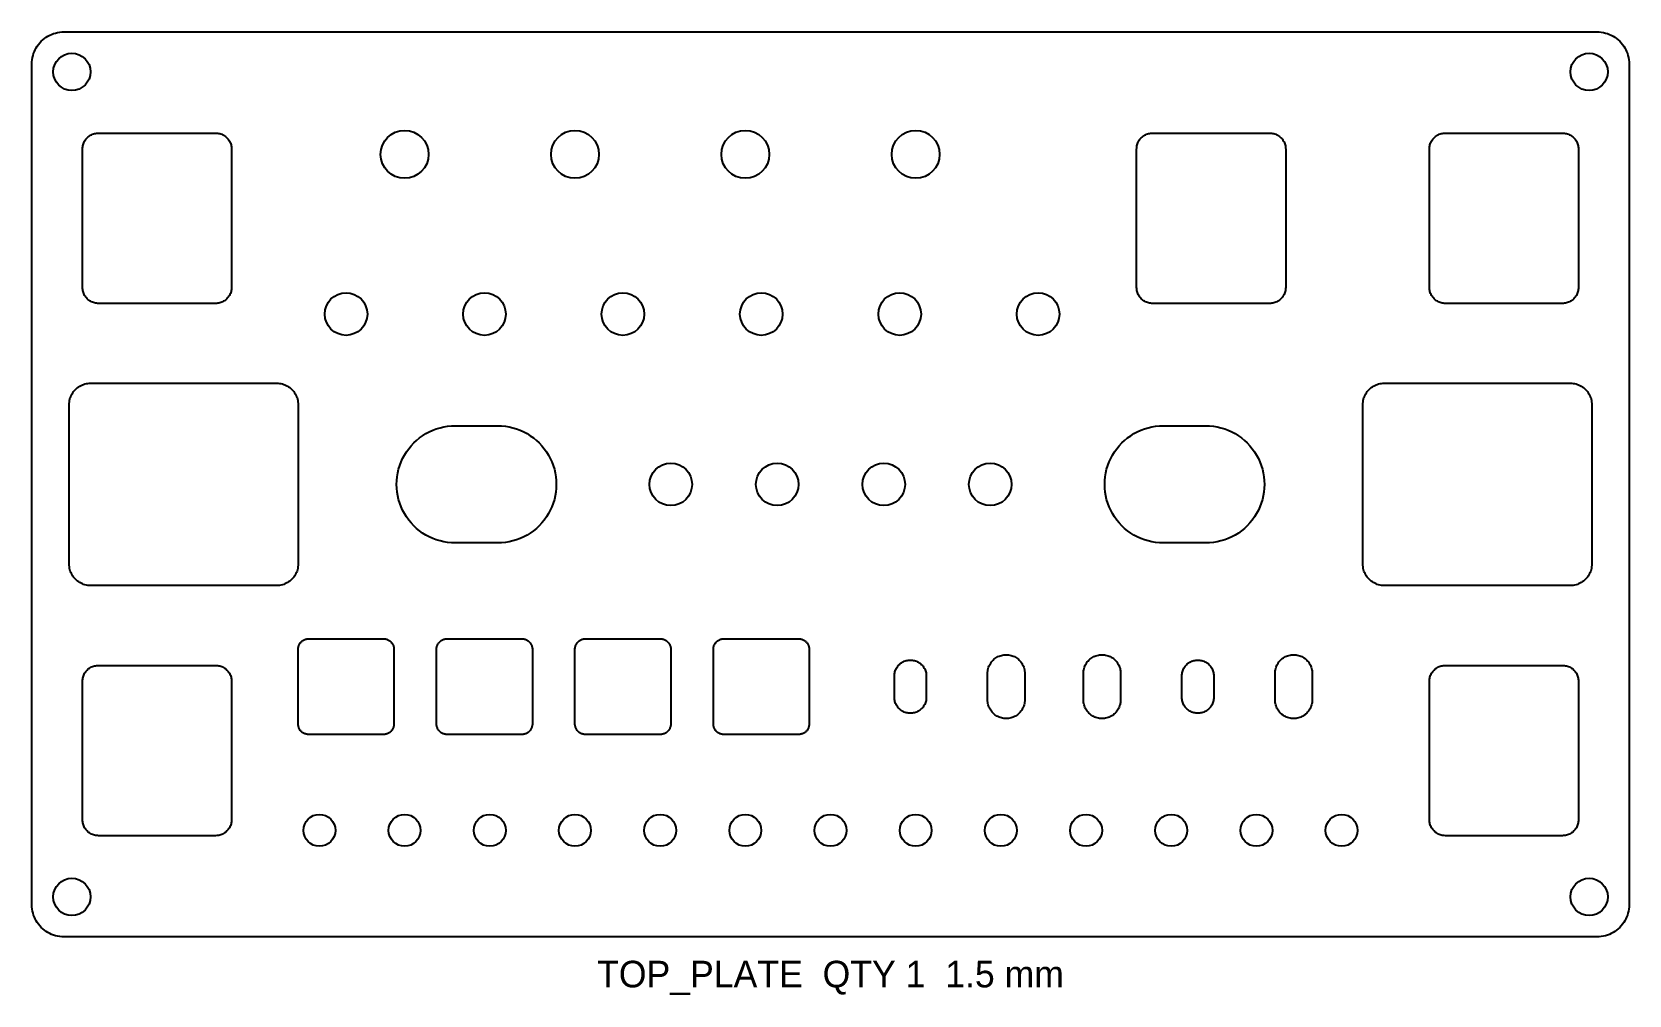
# Model space of a CAD drawing. Header units: millimetres. Extents: x -150 to 150, y -11 to 170.
import ezdxf
from ezdxf.enums import TextEntityAlignment as Align

# ---------------------------------------------------------------- set-up
doc = ezdxf.new("R2010")
doc.units = ezdxf.units.MM
doc.layers.add('CUT', color=7, linetype='Continuous')
doc.layers.add('LABEL', color=3, linetype='Continuous')

msp = doc.modelspace()

# ---------------------------------------------------------------- linework, layer by layer
at = {"layer": 'CUT'}
for points in [[(150, 6), (149.99, 5.61), (149.95, 5.22), (149.88, 4.83), (149.8, 4.45), (149.68, 4.07), (149.54, 3.7), (149.38, 3.35), (149.2, 3), (148.99, 2.67), (148.76, 2.35), (148.51, 2.04), (148.24, 1.76), (147.96, 1.49), (147.65, 1.24), (147.33, 1.01), (147, 0.8), (146.65, 0.62), (146.3, 0.46), (145.93, 0.32), (145.55, 0.2), (145.17, 0.12), (144.78, 0.05), (144.39, 0.01), (144, 0), (-144, 0), (-144.39, 0.01), (-144.78, 0.05), (-145.17, 0.12), (-145.55, 0.2), (-145.93, 0.32), (-146.3, 0.46), (-146.65, 0.62), (-147, 0.8), (-147.33, 1.01), (-147.65, 1.24), (-147.96, 1.49), (-148.24, 1.76), (-148.51, 2.04), (-148.76, 2.35), (-148.99, 2.67), (-149.2, 3), (-149.38, 3.35), (-149.54, 3.7), (-149.68, 4.07), (-149.8, 4.45), (-149.88, 4.83), (-149.95, 5.22), (-149.99, 5.61), (-150, 6), (-150, 164), (-149.99, 164.39), (-149.95, 164.78), (-149.88, 165.17), (-149.8, 165.55), (-149.68, 165.93), (-149.54, 166.3), (-149.38, 166.65), (-149.2, 167), (-148.99, 167.33), (-148.76, 167.65), (-148.51, 167.96), (-148.24, 168.24), (-147.96, 168.51), (-147.65, 168.76), (-147.33, 168.99), (-147, 169.2), (-146.65, 169.38), (-146.3, 169.54), (-145.93, 169.68), (-145.55, 169.8), (-145.17, 169.88), (-144.78, 169.95), (-144.39, 169.99), (-144, 170), (144, 170), (144.39, 169.99), (144.78, 169.95), (145.17, 169.88), (145.55, 169.8), (145.93, 169.68), (146.3, 169.54), (146.65, 169.38), (147, 169.2), (147.33, 168.99), (147.65, 168.76), (147.96, 168.51), (148.24, 168.24), (148.51, 167.96), (148.76, 167.65), (148.99, 167.33), (149.2, 167), (149.38, 166.65), (149.54, 166.3), (149.68, 165.93), (149.8, 165.55), (149.88, 165.17), (149.95, 164.78), (149.99, 164.39), (150, 164)], [(-112.5, 122), (-112.51, 121.8), (-112.53, 121.61), (-112.56, 121.41), (-112.6, 121.22), (-112.66, 121.04), (-112.73, 120.85), (-112.81, 120.67), (-112.9, 120.5), (-113.01, 120.33), (-113.12, 120.17), (-113.24, 120.02), (-113.38, 119.88), (-113.52, 119.74), (-113.67, 119.62), (-113.83, 119.51), (-114, 119.4), (-114.17, 119.31), (-114.35, 119.23), (-114.54, 119.16), (-114.72, 119.1), (-114.91, 119.06), (-115.11, 119.03), (-115.3, 119.01), (-115.5, 119), (-137.5, 119), (-137.7, 119.01), (-137.89, 119.03), (-138.09, 119.06), (-138.28, 119.1), (-138.46, 119.16), (-138.65, 119.23), (-138.83, 119.31), (-139, 119.4), (-139.17, 119.51), (-139.33, 119.62), (-139.48, 119.74), (-139.62, 119.88), (-139.76, 120.02), (-139.88, 120.17), (-139.99, 120.33), (-140.1, 120.5), (-140.19, 120.67), (-140.27, 120.85), (-140.34, 121.04), (-140.4, 121.22), (-140.44, 121.41), (-140.47, 121.61), (-140.49, 121.8), (-140.5, 122), (-140.5, 148), (-140.49, 148.2), (-140.47, 148.39), (-140.44, 148.59), (-140.4, 148.78), (-140.34, 148.96), (-140.27, 149.15), (-140.19, 149.33), (-140.1, 149.5), (-139.99, 149.67), (-139.88, 149.83), (-139.76, 149.98), (-139.62, 150.12), (-139.48, 150.26), (-139.33, 150.38), (-139.17, 150.49), (-139, 150.6), (-138.83, 150.69), (-138.65, 150.77), (-138.46, 150.84), (-138.28, 150.9), (-138.09, 150.94), (-137.89, 150.97), (-137.7, 150.99), (-137.5, 151), (-115.5, 151), (-115.3, 150.99), (-115.11, 150.97), (-114.91, 150.94), (-114.72, 150.9), (-114.54, 150.84), (-114.35, 150.77), (-114.17, 150.69), (-114, 150.6), (-113.83, 150.49), (-113.67, 150.38), (-113.52, 150.26), (-113.38, 150.12), (-113.24, 149.98), (-113.12, 149.83), (-113.01, 149.67), (-112.9, 149.5), (-112.81, 149.33), (-112.73, 149.15), (-112.66, 148.96), (-112.6, 148.78), (-112.56, 148.59), (-112.53, 148.39), (-112.51, 148.2), (-112.5, 148)], [(85.5, 122), (85.49, 121.8), (85.47, 121.61), (85.44, 121.41), (85.4, 121.22), (85.34, 121.04), (85.27, 120.85), (85.19, 120.67), (85.1, 120.5), (84.99, 120.33), (84.88, 120.17), (84.76, 120.02), (84.62, 119.88), (84.48, 119.74), (84.33, 119.62), (84.17, 119.51), (84, 119.4), (83.83, 119.31), (83.65, 119.23), (83.46, 119.16), (83.28, 119.1), (83.09, 119.06), (82.89, 119.03), (82.7, 119.01), (82.5, 119), (60.5, 119), (60.3, 119.01), (60.11, 119.03), (59.91, 119.06), (59.72, 119.1), (59.54, 119.16), (59.35, 119.23), (59.17, 119.31), (59, 119.4), (58.83, 119.51), (58.67, 119.62), (58.52, 119.74), (58.38, 119.88), (58.24, 120.02), (58.12, 120.17), (58.01, 120.33), (57.9, 120.5), (57.81, 120.67), (57.73, 120.85), (57.66, 121.04), (57.6, 121.22), (57.56, 121.41), (57.53, 121.61), (57.51, 121.8), (57.5, 122), (57.5, 148), (57.51, 148.2), (57.53, 148.39), (57.56, 148.59), (57.6, 148.78), (57.66, 148.96), (57.73, 149.15), (57.81, 149.33), (57.9, 149.5), (58.01, 149.67), (58.12, 149.83), (58.24, 149.98), (58.38, 150.12), (58.52, 150.26), (58.67, 150.38), (58.83, 150.49), (59, 150.6), (59.17, 150.69), (59.35, 150.77), (59.54, 150.84), (59.72, 150.9), (59.91, 150.94), (60.11, 150.97), (60.3, 150.99), (60.5, 151), (82.5, 151), (82.7, 150.99), (82.89, 150.97), (83.09, 150.94), (83.28, 150.9), (83.46, 150.84), (83.65, 150.77), (83.83, 150.69), (84, 150.6), (84.17, 150.49), (84.33, 150.38), (84.48, 150.26), (84.62, 150.12), (84.76, 149.98), (84.88, 149.83), (84.99, 149.67), (85.1, 149.5), (85.19, 149.33), (85.27, 149.15), (85.34, 148.96), (85.4, 148.78), (85.44, 148.59), (85.47, 148.39), (85.49, 148.2), (85.5, 148)], [(140.5, 122), (140.49, 121.8), (140.47, 121.61), (140.44, 121.41), (140.4, 121.22), (140.34, 121.04), (140.27, 120.85), (140.19, 120.67), (140.1, 120.5), (139.99, 120.33), (139.88, 120.17), (139.76, 120.02), (139.62, 119.88), (139.48, 119.74), (139.33, 119.62), (139.17, 119.51), (139, 119.4), (138.83, 119.31), (138.65, 119.23), (138.46, 119.16), (138.28, 119.1), (138.09, 119.06), (137.89, 119.03), (137.7, 119.01), (137.5, 119), (115.5, 119), (115.3, 119.01), (115.11, 119.03), (114.91, 119.06), (114.72, 119.1), (114.54, 119.16), (114.35, 119.23), (114.17, 119.31), (114, 119.4), (113.83, 119.51), (113.67, 119.62), (113.52, 119.74), (113.38, 119.88), (113.24, 120.02), (113.12, 120.17), (113.01, 120.33), (112.9, 120.5), (112.81, 120.67), (112.73, 120.85), (112.66, 121.04), (112.6, 121.22), (112.56, 121.41), (112.53, 121.61), (112.51, 121.8), (112.5, 122), (112.5, 148), (112.51, 148.2), (112.53, 148.39), (112.56, 148.59), (112.6, 148.78), (112.66, 148.96), (112.73, 149.15), (112.81, 149.33), (112.9, 149.5), (113.01, 149.67), (113.12, 149.83), (113.24, 149.98), (113.38, 150.12), (113.52, 150.26), (113.67, 150.38), (113.83, 150.49), (114, 150.6), (114.17, 150.69), (114.35, 150.77), (114.54, 150.84), (114.72, 150.9), (114.91, 150.94), (115.11, 150.97), (115.3, 150.99), (115.5, 151), (137.5, 151), (137.7, 150.99), (137.89, 150.97), (138.09, 150.94), (138.28, 150.9), (138.46, 150.84), (138.65, 150.77), (138.83, 150.69), (139, 150.6), (139.17, 150.49), (139.33, 150.38), (139.48, 150.26), (139.62, 150.12), (139.76, 149.98), (139.88, 149.83), (139.99, 149.67), (140.1, 149.5), (140.19, 149.33), (140.27, 149.15), (140.34, 148.96), (140.4, 148.78), (140.44, 148.59), (140.47, 148.39), (140.49, 148.2), (140.5, 148)], [(-100, 70), (-100.01, 69.74), (-100.03, 69.48), (-100.08, 69.22), (-100.14, 68.96), (-100.21, 68.71), (-100.3, 68.47), (-100.41, 68.23), (-100.54, 68), (-100.67, 67.78), (-100.83, 67.56), (-100.99, 67.36), (-101.17, 67.17), (-101.36, 66.99), (-101.56, 66.83), (-101.78, 66.67), (-102, 66.54), (-102.23, 66.41), (-102.47, 66.3), (-102.71, 66.21), (-102.96, 66.14), (-103.22, 66.08), (-103.48, 66.03), (-103.74, 66.01), (-104, 66), (-139, 66), (-139.26, 66.01), (-139.52, 66.03), (-139.78, 66.08), (-140.04, 66.14), (-140.29, 66.21), (-140.53, 66.3), (-140.77, 66.41), (-141, 66.54), (-141.22, 66.67), (-141.44, 66.83), (-141.64, 66.99), (-141.83, 67.17), (-142.01, 67.36), (-142.17, 67.56), (-142.33, 67.78), (-142.46, 68), (-142.59, 68.23), (-142.7, 68.47), (-142.79, 68.71), (-142.86, 68.96), (-142.92, 69.22), (-142.97, 69.48), (-142.99, 69.74), (-143, 70), (-143, 100), (-142.99, 100.26), (-142.97, 100.52), (-142.92, 100.78), (-142.86, 101.04), (-142.79, 101.29), (-142.7, 101.53), (-142.59, 101.77), (-142.46, 102), (-142.33, 102.22), (-142.17, 102.44), (-142.01, 102.64), (-141.83, 102.83), (-141.64, 103.01), (-141.44, 103.17), (-141.22, 103.33), (-141, 103.46), (-140.77, 103.59), (-140.53, 103.7), (-140.29, 103.79), (-140.04, 103.86), (-139.78, 103.92), (-139.52, 103.97), (-139.26, 103.99), (-139, 104), (-104, 104), (-103.74, 103.99), (-103.48, 103.97), (-103.22, 103.92), (-102.96, 103.86), (-102.71, 103.79), (-102.47, 103.7), (-102.23, 103.59), (-102, 103.46), (-101.78, 103.33), (-101.56, 103.17), (-101.36, 103.01), (-101.17, 102.83), (-100.99, 102.64), (-100.83, 102.44), (-100.67, 102.22), (-100.54, 102), (-100.41, 101.77), (-100.3, 101.53), (-100.21, 101.29), (-100.14, 101.04), (-100.08, 100.78), (-100.03, 100.52), (-100.01, 100.26), (-100, 100)], [(143, 70), (142.99, 69.74), (142.97, 69.48), (142.92, 69.22), (142.86, 68.96), (142.79, 68.71), (142.7, 68.47), (142.59, 68.23), (142.46, 68), (142.33, 67.78), (142.17, 67.56), (142.01, 67.36), (141.83, 67.17), (141.64, 66.99), (141.44, 66.83), (141.22, 66.67), (141, 66.54), (140.77, 66.41), (140.53, 66.3), (140.29, 66.21), (140.04, 66.14), (139.78, 66.08), (139.52, 66.03), (139.26, 66.01), (139, 66), (104, 66), (103.74, 66.01), (103.48, 66.03), (103.22, 66.08), (102.96, 66.14), (102.71, 66.21), (102.47, 66.3), (102.23, 66.41), (102, 66.54), (101.78, 66.67), (101.56, 66.83), (101.36, 66.99), (101.17, 67.17), (100.99, 67.36), (100.83, 67.56), (100.67, 67.78), (100.54, 68), (100.41, 68.23), (100.3, 68.47), (100.21, 68.71), (100.14, 68.96), (100.08, 69.22), (100.03, 69.48), (100.01, 69.74), (100, 70), (100, 100), (100.01, 100.26), (100.03, 100.52), (100.08, 100.78), (100.14, 101.04), (100.21, 101.29), (100.3, 101.53), (100.41, 101.77), (100.54, 102), (100.67, 102.22), (100.83, 102.44), (100.99, 102.64), (101.17, 102.83), (101.36, 103.01), (101.56, 103.17), (101.78, 103.33), (102, 103.46), (102.23, 103.59), (102.47, 103.7), (102.71, 103.79), (102.96, 103.86), (103.22, 103.92), (103.48, 103.97), (103.74, 103.99), (104, 104), (139, 104), (139.26, 103.99), (139.52, 103.97), (139.78, 103.92), (140.04, 103.86), (140.29, 103.79), (140.53, 103.7), (140.77, 103.59), (141, 103.46), (141.22, 103.33), (141.44, 103.17), (141.64, 103.01), (141.83, 102.83), (142.01, 102.64), (142.17, 102.44), (142.33, 102.22), (142.46, 102), (142.59, 101.77), (142.7, 101.53), (142.79, 101.29), (142.86, 101.04), (142.92, 100.78), (142.97, 100.52), (142.99, 100.26), (143, 100)], [(-62.5, 96), (-61.78, 95.98), (-61.06, 95.91), (-60.35, 95.79), (-59.65, 95.63), (-58.96, 95.42), (-58.29, 95.16), (-57.63, 94.87), (-57, 94.53), (-56.39, 94.15), (-55.8, 93.73), (-55.25, 93.27), (-54.72, 92.78), (-54.23, 92.25), (-53.77, 91.7), (-53.35, 91.11), (-52.97, 90.5), (-52.63, 89.87), (-52.34, 89.21), (-52.08, 88.54), (-51.87, 87.85), (-51.71, 87.15), (-51.59, 86.44), (-51.52, 85.72), (-51.5, 85), (-51.52, 84.28), (-51.59, 83.56), (-51.71, 82.85), (-51.87, 82.15), (-52.08, 81.46), (-52.34, 80.79), (-52.63, 80.13), (-52.97, 79.5), (-53.35, 78.89), (-53.77, 78.3), (-54.23, 77.75), (-54.72, 77.22), (-55.25, 76.73), (-55.8, 76.27), (-56.39, 75.85), (-57, 75.47), (-57.63, 75.13), (-58.29, 74.84), (-58.96, 74.58), (-59.65, 74.37), (-60.35, 74.21), (-61.06, 74.09), (-61.78, 74.02), (-62.5, 74), (-70.5, 74), (-71.22, 74.02), (-71.94, 74.09), (-72.65, 74.21), (-73.35, 74.37), (-74.04, 74.58), (-74.71, 74.84), (-75.37, 75.13), (-76, 75.47), (-76.61, 75.85), (-77.2, 76.27), (-77.75, 76.73), (-78.28, 77.22), (-78.77, 77.75), (-79.23, 78.3), (-79.65, 78.89), (-80.03, 79.5), (-80.37, 80.13), (-80.66, 80.79), (-80.92, 81.46), (-81.13, 82.15), (-81.29, 82.85), (-81.41, 83.56), (-81.48, 84.28), (-81.5, 85), (-81.48, 85.72), (-81.41, 86.44), (-81.29, 87.15), (-81.13, 87.85), (-80.92, 88.54), (-80.66, 89.21), (-80.37, 89.87), (-80.03, 90.5), (-79.65, 91.11), (-79.23, 91.7), (-78.77, 92.25), (-78.28, 92.78), (-77.75, 93.27), (-77.2, 93.73), (-76.61, 94.15), (-76, 94.53), (-75.37, 94.87), (-74.71, 95.16), (-74.04, 95.42), (-73.35, 95.63), (-72.65, 95.79), (-71.94, 95.91), (-71.22, 95.98), (-70.5, 96)], [(70.5, 96), (71.22, 95.98), (71.94, 95.91), (72.65, 95.79), (73.35, 95.63), (74.04, 95.42), (74.71, 95.16), (75.37, 94.87), (76, 94.53), (76.61, 94.15), (77.2, 93.73), (77.75, 93.27), (78.28, 92.78), (78.77, 92.25), (79.23, 91.7), (79.65, 91.11), (80.03, 90.5), (80.37, 89.87), (80.66, 89.21), (80.92, 88.54), (81.13, 87.85), (81.29, 87.15), (81.41, 86.44), (81.48, 85.72), (81.5, 85), (81.48, 84.28), (81.41, 83.56), (81.29, 82.85), (81.13, 82.15), (80.92, 81.46), (80.66, 80.79), (80.37, 80.13), (80.03, 79.5), (79.65, 78.89), (79.23, 78.3), (78.77, 77.75), (78.28, 77.22), (77.75, 76.73), (77.2, 76.27), (76.61, 75.85), (76, 75.47), (75.37, 75.13), (74.71, 74.84), (74.04, 74.58), (73.35, 74.37), (72.65, 74.21), (71.94, 74.09), (71.22, 74.02), (70.5, 74), (62.5, 74), (61.78, 74.02), (61.06, 74.09), (60.35, 74.21), (59.65, 74.37), (58.96, 74.58), (58.29, 74.84), (57.63, 75.13), (57, 75.47), (56.39, 75.85), (55.8, 76.27), (55.25, 76.73), (54.72, 77.22), (54.23, 77.75), (53.77, 78.3), (53.35, 78.89), (52.97, 79.5), (52.63, 80.13), (52.34, 80.79), (52.08, 81.46), (51.87, 82.15), (51.71, 82.85), (51.59, 83.56), (51.52, 84.28), (51.5, 85), (51.52, 85.72), (51.59, 86.44), (51.71, 87.15), (51.87, 87.85), (52.08, 88.54), (52.34, 89.21), (52.63, 89.87), (52.97, 90.5), (53.35, 91.11), (53.77, 91.7), (54.23, 92.25), (54.72, 92.78), (55.25, 93.27), (55.8, 93.73), (56.39, 94.15), (57, 94.53), (57.63, 94.87), (58.29, 95.16), (58.96, 95.42), (59.65, 95.63), (60.35, 95.79), (61.06, 95.91), (61.78, 95.98), (62.5, 96)], [(-82, 40), (-82, 39.87), (-82.02, 39.74), (-82.04, 39.61), (-82.07, 39.48), (-82.11, 39.36), (-82.15, 39.23), (-82.21, 39.12), (-82.27, 39), (-82.34, 38.89), (-82.41, 38.78), (-82.5, 38.68), (-82.59, 38.59), (-82.68, 38.5), (-82.78, 38.41), (-82.89, 38.34), (-83, 38.27), (-83.12, 38.21), (-83.23, 38.15), (-83.36, 38.11), (-83.48, 38.07), (-83.61, 38.04), (-83.74, 38.02), (-83.87, 38), (-84, 38), (-98, 38), (-98.13, 38), (-98.26, 38.02), (-98.39, 38.04), (-98.52, 38.07), (-98.64, 38.11), (-98.77, 38.15), (-98.88, 38.21), (-99, 38.27), (-99.11, 38.34), (-99.22, 38.41), (-99.32, 38.5), (-99.41, 38.59), (-99.5, 38.68), (-99.59, 38.78), (-99.66, 38.89), (-99.73, 39), (-99.79, 39.12), (-99.85, 39.23), (-99.89, 39.36), (-99.93, 39.48), (-99.96, 39.61), (-99.98, 39.74), (-100, 39.87), (-100, 40), (-100, 54), (-100, 54.13), (-99.98, 54.26), (-99.96, 54.39), (-99.93, 54.52), (-99.89, 54.64), (-99.85, 54.77), (-99.79, 54.88), (-99.73, 55), (-99.66, 55.11), (-99.59, 55.22), (-99.5, 55.32), (-99.41, 55.41), (-99.32, 55.5), (-99.22, 55.59), (-99.11, 55.66), (-99, 55.73), (-98.88, 55.79), (-98.77, 55.85), (-98.64, 55.89), (-98.52, 55.93), (-98.39, 55.96), (-98.26, 55.98), (-98.13, 56), (-98, 56), (-84, 56), (-83.87, 56), (-83.74, 55.98), (-83.61, 55.96), (-83.48, 55.93), (-83.36, 55.89), (-83.23, 55.85), (-83.12, 55.79), (-83, 55.73), (-82.89, 55.66), (-82.78, 55.59), (-82.68, 55.5), (-82.59, 55.41), (-82.5, 55.32), (-82.41, 55.22), (-82.34, 55.11), (-82.27, 55), (-82.21, 54.88), (-82.15, 54.77), (-82.11, 54.64), (-82.07, 54.52), (-82.04, 54.39), (-82.02, 54.26), (-82, 54.13), (-82, 54)], [(-56, 40), (-56, 39.87), (-56.02, 39.74), (-56.04, 39.61), (-56.07, 39.48), (-56.11, 39.36), (-56.15, 39.23), (-56.21, 39.12), (-56.27, 39), (-56.34, 38.89), (-56.41, 38.78), (-56.5, 38.68), (-56.59, 38.59), (-56.68, 38.5), (-56.78, 38.41), (-56.89, 38.34), (-57, 38.27), (-57.12, 38.21), (-57.23, 38.15), (-57.36, 38.11), (-57.48, 38.07), (-57.61, 38.04), (-57.74, 38.02), (-57.87, 38), (-58, 38), (-72, 38), (-72.13, 38), (-72.26, 38.02), (-72.39, 38.04), (-72.52, 38.07), (-72.64, 38.11), (-72.77, 38.15), (-72.88, 38.21), (-73, 38.27), (-73.11, 38.34), (-73.22, 38.41), (-73.32, 38.5), (-73.41, 38.59), (-73.5, 38.68), (-73.59, 38.78), (-73.66, 38.89), (-73.73, 39), (-73.79, 39.12), (-73.85, 39.23), (-73.89, 39.36), (-73.93, 39.48), (-73.96, 39.61), (-73.98, 39.74), (-74, 39.87), (-74, 40), (-74, 54), (-74, 54.13), (-73.98, 54.26), (-73.96, 54.39), (-73.93, 54.52), (-73.89, 54.64), (-73.85, 54.77), (-73.79, 54.88), (-73.73, 55), (-73.66, 55.11), (-73.59, 55.22), (-73.5, 55.32), (-73.41, 55.41), (-73.32, 55.5), (-73.22, 55.59), (-73.11, 55.66), (-73, 55.73), (-72.88, 55.79), (-72.77, 55.85), (-72.64, 55.89), (-72.52, 55.93), (-72.39, 55.96), (-72.26, 55.98), (-72.13, 56), (-72, 56), (-58, 56), (-57.87, 56), (-57.74, 55.98), (-57.61, 55.96), (-57.48, 55.93), (-57.36, 55.89), (-57.23, 55.85), (-57.12, 55.79), (-57, 55.73), (-56.89, 55.66), (-56.78, 55.59), (-56.68, 55.5), (-56.59, 55.41), (-56.5, 55.32), (-56.41, 55.22), (-56.34, 55.11), (-56.27, 55), (-56.21, 54.88), (-56.15, 54.77), (-56.11, 54.64), (-56.07, 54.52), (-56.04, 54.39), (-56.02, 54.26), (-56, 54.13), (-56, 54)], [(-30, 40), (-30, 39.87), (-30.02, 39.74), (-30.04, 39.61), (-30.07, 39.48), (-30.11, 39.36), (-30.15, 39.23), (-30.21, 39.12), (-30.27, 39), (-30.34, 38.89), (-30.41, 38.78), (-30.5, 38.68), (-30.59, 38.59), (-30.68, 38.5), (-30.78, 38.41), (-30.89, 38.34), (-31, 38.27), (-31.12, 38.21), (-31.23, 38.15), (-31.36, 38.11), (-31.48, 38.07), (-31.61, 38.04), (-31.74, 38.02), (-31.87, 38), (-32, 38), (-46, 38), (-46.13, 38), (-46.26, 38.02), (-46.39, 38.04), (-46.52, 38.07), (-46.64, 38.11), (-46.77, 38.15), (-46.88, 38.21), (-47, 38.27), (-47.11, 38.34), (-47.22, 38.41), (-47.32, 38.5), (-47.41, 38.59), (-47.5, 38.68), (-47.59, 38.78), (-47.66, 38.89), (-47.73, 39), (-47.79, 39.12), (-47.85, 39.23), (-47.89, 39.36), (-47.93, 39.48), (-47.96, 39.61), (-47.98, 39.74), (-48, 39.87), (-48, 40), (-48, 54), (-48, 54.13), (-47.98, 54.26), (-47.96, 54.39), (-47.93, 54.52), (-47.89, 54.64), (-47.85, 54.77), (-47.79, 54.88), (-47.73, 55), (-47.66, 55.11), (-47.59, 55.22), (-47.5, 55.32), (-47.41, 55.41), (-47.32, 55.5), (-47.22, 55.59), (-47.11, 55.66), (-47, 55.73), (-46.88, 55.79), (-46.77, 55.85), (-46.64, 55.89), (-46.52, 55.93), (-46.39, 55.96), (-46.26, 55.98), (-46.13, 56), (-46, 56), (-32, 56), (-31.87, 56), (-31.74, 55.98), (-31.61, 55.96), (-31.48, 55.93), (-31.36, 55.89), (-31.23, 55.85), (-31.12, 55.79), (-31, 55.73), (-30.89, 55.66), (-30.78, 55.59), (-30.68, 55.5), (-30.59, 55.41), (-30.5, 55.32), (-30.41, 55.22), (-30.34, 55.11), (-30.27, 55), (-30.21, 54.88), (-30.15, 54.77), (-30.11, 54.64), (-30.07, 54.52), (-30.04, 54.39), (-30.02, 54.26), (-30, 54.13), (-30, 54)], [(-4, 40), (-4, 39.87), (-4.02, 39.74), (-4.04, 39.61), (-4.07, 39.48), (-4.11, 39.36), (-4.15, 39.23), (-4.21, 39.12), (-4.27, 39), (-4.34, 38.89), (-4.41, 38.78), (-4.5, 38.68), (-4.59, 38.59), (-4.68, 38.5), (-4.78, 38.41), (-4.89, 38.34), (-5, 38.27), (-5.12, 38.21), (-5.23, 38.15), (-5.36, 38.11), (-5.48, 38.07), (-5.61, 38.04), (-5.74, 38.02), (-5.87, 38), (-6, 38), (-20, 38), (-20.13, 38), (-20.26, 38.02), (-20.39, 38.04), (-20.52, 38.07), (-20.64, 38.11), (-20.77, 38.15), (-20.88, 38.21), (-21, 38.27), (-21.11, 38.34), (-21.22, 38.41), (-21.32, 38.5), (-21.41, 38.59), (-21.5, 38.68), (-21.59, 38.78), (-21.66, 38.89), (-21.73, 39), (-21.79, 39.12), (-21.85, 39.23), (-21.89, 39.36), (-21.93, 39.48), (-21.96, 39.61), (-21.98, 39.74), (-22, 39.87), (-22, 40), (-22, 54), (-22, 54.13), (-21.98, 54.26), (-21.96, 54.39), (-21.93, 54.52), (-21.89, 54.64), (-21.85, 54.77), (-21.79, 54.88), (-21.73, 55), (-21.66, 55.11), (-21.59, 55.22), (-21.5, 55.32), (-21.41, 55.41), (-21.32, 55.5), (-21.22, 55.59), (-21.11, 55.66), (-21, 55.73), (-20.88, 55.79), (-20.77, 55.85), (-20.64, 55.89), (-20.52, 55.93), (-20.39, 55.96), (-20.26, 55.98), (-20.13, 56), (-20, 56), (-6, 56), (-5.87, 56), (-5.74, 55.98), (-5.61, 55.96), (-5.48, 55.93), (-5.36, 55.89), (-5.23, 55.85), (-5.12, 55.79), (-5, 55.73), (-4.89, 55.66), (-4.78, 55.59), (-4.68, 55.5), (-4.59, 55.41), (-4.5, 55.32), (-4.41, 55.22), (-4.34, 55.11), (-4.27, 55), (-4.21, 54.88), (-4.15, 54.77), (-4.11, 54.64), (-4.07, 54.52), (-4.04, 54.39), (-4.02, 54.26), (-4, 54.13), (-4, 54)], [(-112.5, 22), (-112.51, 21.8), (-112.53, 21.61), (-112.56, 21.41), (-112.6, 21.22), (-112.66, 21.04), (-112.73, 20.85), (-112.81, 20.67), (-112.9, 20.5), (-113.01, 20.33), (-113.12, 20.17), (-113.24, 20.02), (-113.38, 19.88), (-113.52, 19.74), (-113.67, 19.62), (-113.83, 19.51), (-114, 19.4), (-114.17, 19.31), (-114.35, 19.23), (-114.54, 19.16), (-114.72, 19.1), (-114.91, 19.06), (-115.11, 19.03), (-115.3, 19.01), (-115.5, 19), (-137.5, 19), (-137.7, 19.01), (-137.89, 19.03), (-138.09, 19.06), (-138.28, 19.1), (-138.46, 19.16), (-138.65, 19.23), (-138.83, 19.31), (-139, 19.4), (-139.17, 19.51), (-139.33, 19.62), (-139.48, 19.74), (-139.62, 19.88), (-139.76, 20.02), (-139.88, 20.17), (-139.99, 20.33), (-140.1, 20.5), (-140.19, 20.67), (-140.27, 20.85), (-140.34, 21.04), (-140.4, 21.22), (-140.44, 21.41), (-140.47, 21.61), (-140.49, 21.8), (-140.5, 22), (-140.5, 48), (-140.49, 48.2), (-140.47, 48.39), (-140.44, 48.59), (-140.4, 48.78), (-140.34, 48.96), (-140.27, 49.15), (-140.19, 49.33), (-140.1, 49.5), (-139.99, 49.67), (-139.88, 49.83), (-139.76, 49.98), (-139.62, 50.12), (-139.48, 50.26), (-139.33, 50.38), (-139.17, 50.49), (-139, 50.6), (-138.83, 50.69), (-138.65, 50.77), (-138.46, 50.84), (-138.28, 50.9), (-138.09, 50.94), (-137.89, 50.97), (-137.7, 50.99), (-137.5, 51), (-115.5, 51), (-115.3, 50.99), (-115.11, 50.97), (-114.91, 50.94), (-114.72, 50.9), (-114.54, 50.84), (-114.35, 50.77), (-114.17, 50.69), (-114, 50.6), (-113.83, 50.49), (-113.67, 50.38), (-113.52, 50.26), (-113.38, 50.12), (-113.24, 49.98), (-113.12, 49.83), (-113.01, 49.67), (-112.9, 49.5), (-112.81, 49.33), (-112.73, 49.15), (-112.66, 48.96), (-112.6, 48.78), (-112.56, 48.59), (-112.53, 48.39), (-112.51, 48.2), (-112.5, 48)], [(12, 49), (12.01, 49.2), (12.03, 49.39), (12.06, 49.59), (12.1, 49.78), (12.16, 49.96), (12.23, 50.15), (12.31, 50.33), (12.4, 50.5), (12.51, 50.67), (12.62, 50.83), (12.74, 50.98), (12.88, 51.12), (13.02, 51.26), (13.17, 51.38), (13.33, 51.49), (13.5, 51.6), (13.67, 51.69), (13.85, 51.77), (14.04, 51.84), (14.22, 51.9), (14.41, 51.94), (14.61, 51.97), (14.8, 51.99), (15, 52), (15.2, 51.99), (15.39, 51.97), (15.59, 51.94), (15.78, 51.9), (15.96, 51.84), (16.15, 51.77), (16.33, 51.69), (16.5, 51.6), (16.67, 51.49), (16.83, 51.38), (16.98, 51.26), (17.12, 51.12), (17.26, 50.98), (17.38, 50.83), (17.49, 50.67), (17.6, 50.5), (17.69, 50.33), (17.77, 50.15), (17.84, 49.96), (17.9, 49.78), (17.94, 49.59), (17.97, 49.39), (17.99, 49.2), (18, 49), (18, 45), (17.99, 44.8), (17.97, 44.61), (17.94, 44.41), (17.9, 44.22), (17.84, 44.04), (17.77, 43.85), (17.69, 43.67), (17.6, 43.5), (17.49, 43.33), (17.38, 43.17), (17.26, 43.02), (17.12, 42.88), (16.98, 42.74), (16.83, 42.62), (16.67, 42.51), (16.5, 42.4), (16.33, 42.31), (16.15, 42.23), (15.96, 42.16), (15.78, 42.1), (15.59, 42.06), (15.39, 42.03), (15.2, 42.01), (15, 42), (14.8, 42.01), (14.61, 42.03), (14.41, 42.06), (14.22, 42.1), (14.04, 42.16), (13.85, 42.23), (13.67, 42.31), (13.5, 42.4), (13.33, 42.51), (13.17, 42.62), (13.02, 42.74), (12.88, 42.88), (12.74, 43.02), (12.62, 43.17), (12.51, 43.33), (12.4, 43.5), (12.31, 43.67), (12.23, 43.85), (12.16, 44.04), (12.1, 44.22), (12.06, 44.41), (12.03, 44.61), (12.01, 44.8), (12, 45)], [(29.5, 49.5), (29.51, 49.73), (29.53, 49.96), (29.57, 50.18), (29.62, 50.41), (29.69, 50.63), (29.77, 50.84), (29.86, 51.05), (29.97, 51.25), (30.09, 51.44), (30.22, 51.63), (30.37, 51.81), (30.53, 51.97), (30.69, 52.13), (30.87, 52.28), (31.06, 52.41), (31.25, 52.53), (31.45, 52.64), (31.66, 52.73), (31.87, 52.81), (32.09, 52.88), (32.32, 52.93), (32.54, 52.97), (32.77, 52.99), (33, 53), (33.23, 52.99), (33.46, 52.97), (33.68, 52.93), (33.91, 52.88), (34.13, 52.81), (34.34, 52.73), (34.55, 52.64), (34.75, 52.53), (34.94, 52.41), (35.13, 52.28), (35.31, 52.13), (35.47, 51.97), (35.63, 51.81), (35.78, 51.63), (35.91, 51.44), (36.03, 51.25), (36.14, 51.05), (36.23, 50.84), (36.31, 50.63), (36.38, 50.41), (36.43, 50.18), (36.47, 49.96), (36.49, 49.73), (36.5, 49.5), (36.5, 44.5), (36.49, 44.27), (36.47, 44.04), (36.43, 43.82), (36.38, 43.59), (36.31, 43.37), (36.23, 43.16), (36.14, 42.95), (36.03, 42.75), (35.91, 42.56), (35.78, 42.37), (35.63, 42.19), (35.47, 42.03), (35.31, 41.87), (35.13, 41.72), (34.94, 41.59), (34.75, 41.47), (34.55, 41.36), (34.34, 41.27), (34.13, 41.19), (33.91, 41.12), (33.68, 41.07), (33.46, 41.03), (33.23, 41.01), (33, 41), (32.77, 41.01), (32.54, 41.03), (32.32, 41.07), (32.09, 41.12), (31.87, 41.19), (31.66, 41.27), (31.45, 41.36), (31.25, 41.47), (31.06, 41.59), (30.87, 41.72), (30.69, 41.87), (30.53, 42.03), (30.37, 42.19), (30.22, 42.37), (30.09, 42.56), (29.97, 42.75), (29.86, 42.95), (29.77, 43.16), (29.69, 43.37), (29.62, 43.59), (29.57, 43.82), (29.53, 44.04), (29.51, 44.27), (29.5, 44.5)], [(47.5, 49.5), (47.51, 49.73), (47.53, 49.96), (47.57, 50.18), (47.62, 50.41), (47.69, 50.63), (47.77, 50.84), (47.86, 51.05), (47.97, 51.25), (48.09, 51.44), (48.22, 51.63), (48.37, 51.81), (48.53, 51.97), (48.69, 52.13), (48.87, 52.28), (49.06, 52.41), (49.25, 52.53), (49.45, 52.64), (49.66, 52.73), (49.87, 52.81), (50.09, 52.88), (50.32, 52.93), (50.54, 52.97), (50.77, 52.99), (51, 53), (51.23, 52.99), (51.46, 52.97), (51.68, 52.93), (51.91, 52.88), (52.13, 52.81), (52.34, 52.73), (52.55, 52.64), (52.75, 52.53), (52.94, 52.41), (53.13, 52.28), (53.31, 52.13), (53.47, 51.97), (53.63, 51.81), (53.78, 51.63), (53.91, 51.44), (54.03, 51.25), (54.14, 51.05), (54.23, 50.84), (54.31, 50.63), (54.38, 50.41), (54.43, 50.18), (54.47, 49.96), (54.49, 49.73), (54.5, 49.5), (54.5, 44.5), (54.49, 44.27), (54.47, 44.04), (54.43, 43.82), (54.38, 43.59), (54.31, 43.37), (54.23, 43.16), (54.14, 42.95), (54.03, 42.75), (53.91, 42.56), (53.78, 42.37), (53.63, 42.19), (53.47, 42.03), (53.31, 41.87), (53.13, 41.72), (52.94, 41.59), (52.75, 41.47), (52.55, 41.36), (52.34, 41.27), (52.13, 41.19), (51.91, 41.12), (51.68, 41.07), (51.46, 41.03), (51.23, 41.01), (51, 41), (50.77, 41.01), (50.54, 41.03), (50.32, 41.07), (50.09, 41.12), (49.87, 41.19), (49.66, 41.27), (49.45, 41.36), (49.25, 41.47), (49.06, 41.59), (48.87, 41.72), (48.69, 41.87), (48.53, 42.03), (48.37, 42.19), (48.22, 42.37), (48.09, 42.56), (47.97, 42.75), (47.86, 42.95), (47.77, 43.16), (47.69, 43.37), (47.62, 43.59), (47.57, 43.82), (47.53, 44.04), (47.51, 44.27), (47.5, 44.5)], [(66, 49), (66.01, 49.2), (66.03, 49.39), (66.06, 49.59), (66.1, 49.78), (66.16, 49.96), (66.23, 50.15), (66.31, 50.33), (66.4, 50.5), (66.51, 50.67), (66.62, 50.83), (66.74, 50.98), (66.88, 51.12), (67.02, 51.26), (67.17, 51.38), (67.33, 51.49), (67.5, 51.6), (67.67, 51.69), (67.85, 51.77), (68.04, 51.84), (68.22, 51.9), (68.41, 51.94), (68.61, 51.97), (68.8, 51.99), (69, 52), (69.2, 51.99), (69.39, 51.97), (69.59, 51.94), (69.78, 51.9), (69.96, 51.84), (70.15, 51.77), (70.33, 51.69), (70.5, 51.6), (70.67, 51.49), (70.83, 51.38), (70.98, 51.26), (71.12, 51.12), (71.26, 50.98), (71.38, 50.83), (71.49, 50.67), (71.6, 50.5), (71.69, 50.33), (71.77, 50.15), (71.84, 49.96), (71.9, 49.78), (71.94, 49.59), (71.97, 49.39), (71.99, 49.2), (72, 49), (72, 45), (71.99, 44.8), (71.97, 44.61), (71.94, 44.41), (71.9, 44.22), (71.84, 44.04), (71.77, 43.85), (71.69, 43.67), (71.6, 43.5), (71.49, 43.33), (71.38, 43.17), (71.26, 43.02), (71.12, 42.88), (70.98, 42.74), (70.83, 42.62), (70.67, 42.51), (70.5, 42.4), (70.33, 42.31), (70.15, 42.23), (69.96, 42.16), (69.78, 42.1), (69.59, 42.06), (69.39, 42.03), (69.2, 42.01), (69, 42), (68.8, 42.01), (68.61, 42.03), (68.41, 42.06), (68.22, 42.1), (68.04, 42.16), (67.85, 42.23), (67.67, 42.31), (67.5, 42.4), (67.33, 42.51), (67.17, 42.62), (67.02, 42.74), (66.88, 42.88), (66.74, 43.02), (66.62, 43.17), (66.51, 43.33), (66.4, 43.5), (66.31, 43.67), (66.23, 43.85), (66.16, 44.04), (66.1, 44.22), (66.06, 44.41), (66.03, 44.61), (66.01, 44.8), (66, 45)], [(83.5, 49.5), (83.51, 49.73), (83.53, 49.96), (83.57, 50.18), (83.62, 50.41), (83.69, 50.63), (83.77, 50.84), (83.86, 51.05), (83.97, 51.25), (84.09, 51.44), (84.22, 51.63), (84.37, 51.81), (84.53, 51.97), (84.69, 52.13), (84.87, 52.28), (85.06, 52.41), (85.25, 52.53), (85.45, 52.64), (85.66, 52.73), (85.87, 52.81), (86.09, 52.88), (86.32, 52.93), (86.54, 52.97), (86.77, 52.99), (87, 53), (87.23, 52.99), (87.46, 52.97), (87.68, 52.93), (87.91, 52.88), (88.13, 52.81), (88.34, 52.73), (88.55, 52.64), (88.75, 52.53), (88.94, 52.41), (89.13, 52.28), (89.31, 52.13), (89.47, 51.97), (89.63, 51.81), (89.78, 51.63), (89.91, 51.44), (90.03, 51.25), (90.14, 51.05), (90.23, 50.84), (90.31, 50.63), (90.38, 50.41), (90.43, 50.18), (90.47, 49.96), (90.49, 49.73), (90.5, 49.5), (90.5, 44.5), (90.49, 44.27), (90.47, 44.04), (90.43, 43.82), (90.38, 43.59), (90.31, 43.37), (90.23, 43.16), (90.14, 42.95), (90.03, 42.75), (89.91, 42.56), (89.78, 42.37), (89.63, 42.19), (89.47, 42.03), (89.31, 41.87), (89.13, 41.72), (88.94, 41.59), (88.75, 41.47), (88.55, 41.36), (88.34, 41.27), (88.13, 41.19), (87.91, 41.12), (87.68, 41.07), (87.46, 41.03), (87.23, 41.01), (87, 41), (86.77, 41.01), (86.54, 41.03), (86.32, 41.07), (86.09, 41.12), (85.87, 41.19), (85.66, 41.27), (85.45, 41.36), (85.25, 41.47), (85.06, 41.59), (84.87, 41.72), (84.69, 41.87), (84.53, 42.03), (84.37, 42.19), (84.22, 42.37), (84.09, 42.56), (83.97, 42.75), (83.86, 42.95), (83.77, 43.16), (83.69, 43.37), (83.62, 43.59), (83.57, 43.82), (83.53, 44.04), (83.51, 44.27), (83.5, 44.5)], [(140.5, 22), (140.49, 21.8), (140.47, 21.61), (140.44, 21.41), (140.4, 21.22), (140.34, 21.04), (140.27, 20.85), (140.19, 20.67), (140.1, 20.5), (139.99, 20.33), (139.88, 20.17), (139.76, 20.02), (139.62, 19.88), (139.48, 19.74), (139.33, 19.62), (139.17, 19.51), (139, 19.4), (138.83, 19.31), (138.65, 19.23), (138.46, 19.16), (138.28, 19.1), (138.09, 19.06), (137.89, 19.03), (137.7, 19.01), (137.5, 19), (115.5, 19), (115.3, 19.01), (115.11, 19.03), (114.91, 19.06), (114.72, 19.1), (114.54, 19.16), (114.35, 19.23), (114.17, 19.31), (114, 19.4), (113.83, 19.51), (113.67, 19.62), (113.52, 19.74), (113.38, 19.88), (113.24, 20.02), (113.12, 20.17), (113.01, 20.33), (112.9, 20.5), (112.81, 20.67), (112.73, 20.85), (112.66, 21.04), (112.6, 21.22), (112.56, 21.41), (112.53, 21.61), (112.51, 21.8), (112.5, 22), (112.5, 48), (112.51, 48.2), (112.53, 48.39), (112.56, 48.59), (112.6, 48.78), (112.66, 48.96), (112.73, 49.15), (112.81, 49.33), (112.9, 49.5), (113.01, 49.67), (113.12, 49.83), (113.24, 49.98), (113.38, 50.12), (113.52, 50.26), (113.67, 50.38), (113.83, 50.49), (114, 50.6), (114.17, 50.69), (114.35, 50.77), (114.54, 50.84), (114.72, 50.9), (114.91, 50.94), (115.11, 50.97), (115.3, 50.99), (115.5, 51), (137.5, 51), (137.7, 50.99), (137.89, 50.97), (138.09, 50.94), (138.28, 50.9), (138.46, 50.84), (138.65, 50.77), (138.83, 50.69), (139, 50.6), (139.17, 50.49), (139.33, 50.38), (139.48, 50.26), (139.62, 50.12), (139.76, 49.98), (139.88, 49.83), (139.99, 49.67), (140.1, 49.5), (140.19, 49.33), (140.27, 49.15), (140.34, 48.96), (140.4, 48.78), (140.44, 48.59), (140.47, 48.39), (140.49, 48.2), (140.5, 48)]]:
    msp.add_lwpolyline(points, close=True, dxfattribs=at)
for centre, radius in [((-142.5, 162.5), 3.5), ((142.5, 162.5), 3.5), ((-80, 147), 4.5), ((-48, 147), 4.5), ((-16, 147), 4.5), ((16, 147), 4.5), ((-91, 117), 4), ((-65, 117), 4), ((-39, 117), 4), ((-13, 117), 4), ((13, 117), 4), ((39, 117), 4), ((-30, 85), 4), ((-10, 85), 4), ((10, 85), 4), ((30, 85), 4), ((-96, 20), 3), ((-80, 20), 3), ((-64, 20), 3), ((-48, 20), 3), ((-32, 20), 3), ((-16, 20), 3), ((0, 20), 3), ((16, 20), 3), ((32, 20), 3), ((48, 20), 3), ((64, 20), 3), ((80, 20), 3), ((96, 20), 3), ((-142.5, 7.5), 3.5), ((142.5, 7.5), 3.5)]:
    msp.add_circle(centre, radius, dxfattribs=at)

# ---------------------------------------------------------------- texts
at = {"layer": 'LABEL'}
msp.add_text('TOP_PLATE  QTY 1  1.5 mm', height=5, dxfattribs=at).set_placement((0, -7), align=Align.MIDDLE_CENTER)

doc.saveas('drawing.dxf')
